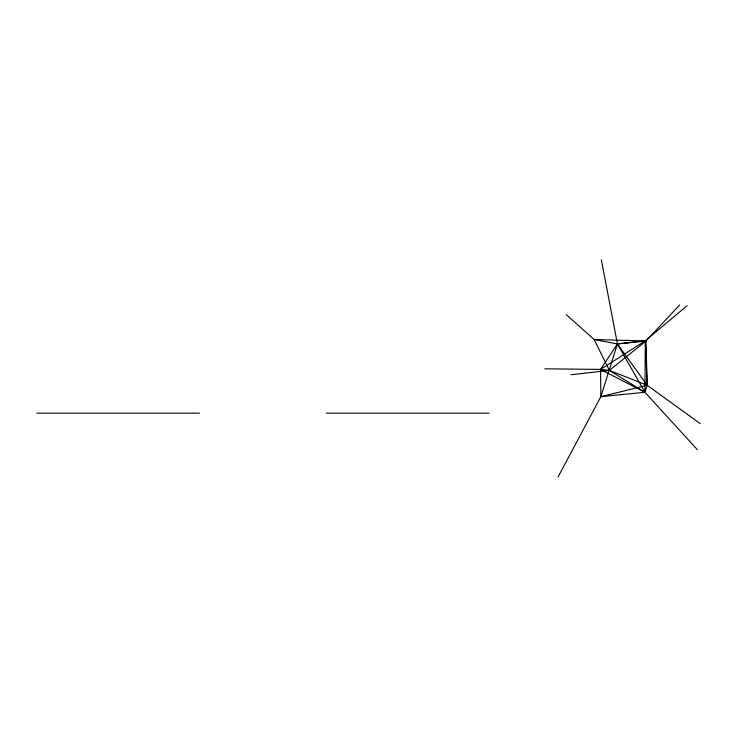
<?xml version="1.0" encoding="UTF-8"?>
<svg xmlns="http://www.w3.org/2000/svg" width="737" height="737" viewBox="0 0 737 737"><rect width="100%" height="100%" fill="white"/><g stroke="black" fill="none" stroke-linecap="round" stroke-linejoin="round"><path stroke-width="1.11" d="M697.377 449.69L644.921 392.287L645.317 340.761L687.087 305.671M558.001 477.097L600.858 396.663L644.921 392.287L647.16 385.258L646.008 340.982L679.615 304.98M700.15 423.572L647.16 385.258L600.858 396.663L617.422 343.93L601.355 259.903M571.101 374.746L609.361 370.398L647.16 385.258L645.317 340.761L617.422 343.93L594.179 339.517L566.302 314.717M36.85 413.162L199.414 413.162M326.408 413.162L488.972 413.162M544.818 368.813L600.572 369.412L609.361 370.398L644.921 392.287L617.422 343.93L646.008 340.982L609.361 370.398L594.179 339.517L646.008 340.982L645.317 340.761L600.572 369.412L600.858 396.663M644.921 392.287L600.572 369.412L617.422 343.93L647.16 385.258"/></g></svg>
